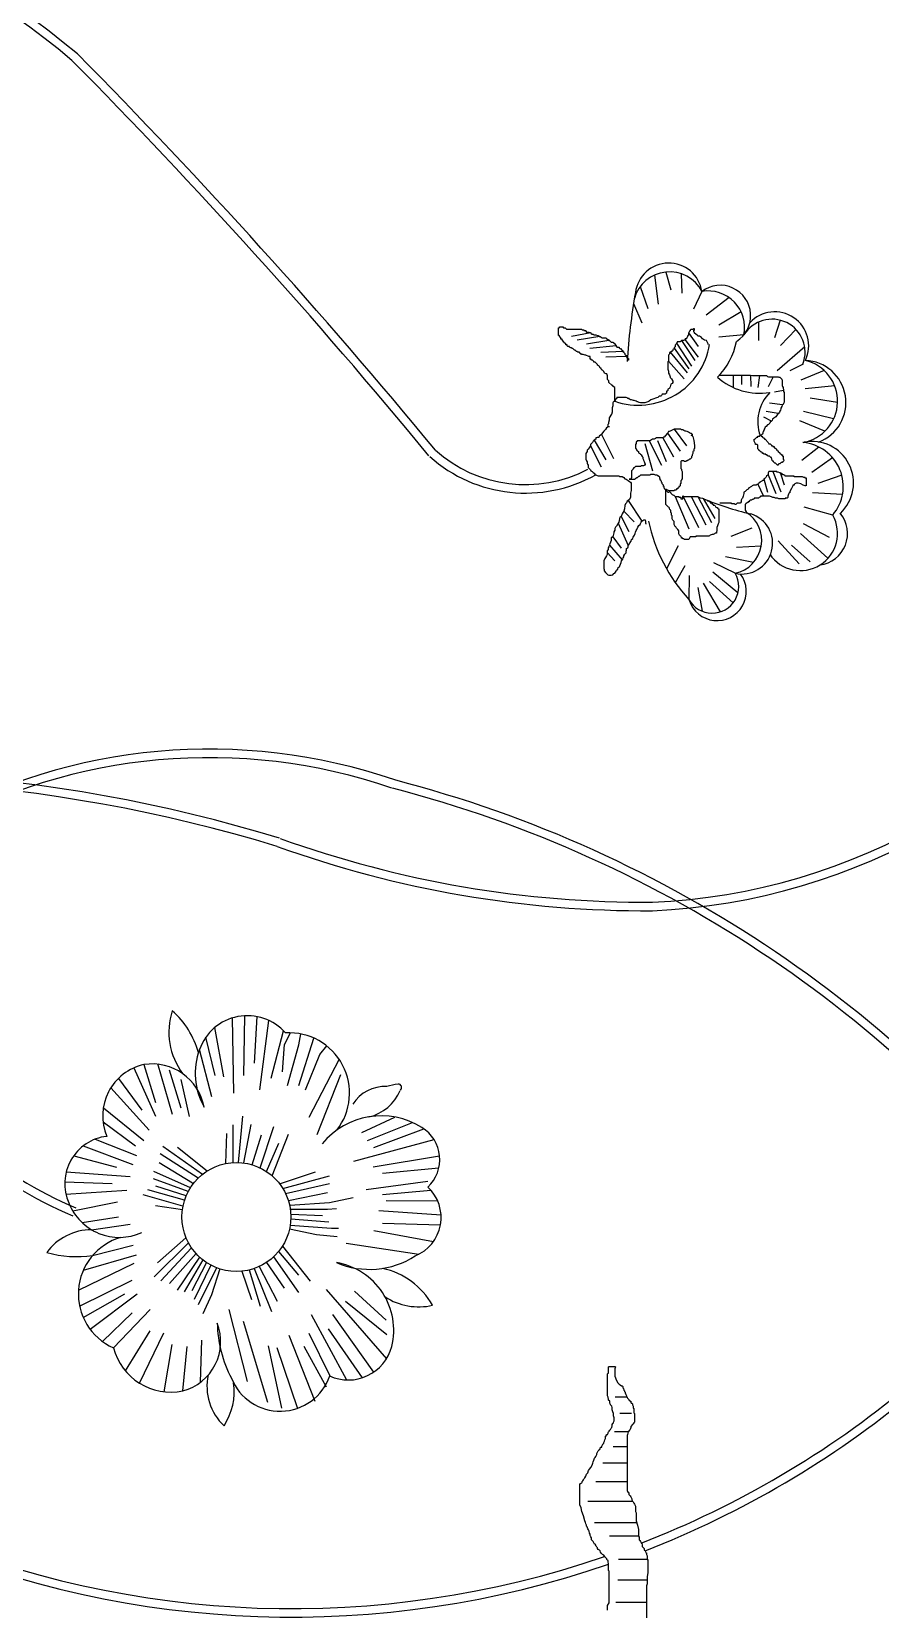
# Model space of a CAD drawing. Header units: millimetres. Extents: x 14385 to 129787, y 107826 to 186798.
# Drawn here: x 29854.7 to 30109.6, y 118890.4 to 119364.4 of the extents above; entities that cross this region are included whole.
import ezdxf

# ---------------------------------------------------------------- set-up
doc = ezdxf.new("R2010")
doc.units = ezdxf.units.MM
doc.header["$LTSCALE"] = 1000

msp = doc.modelspace()

# ---------------------------------------------------------------- linework, layer by layer
at = {"color": 251, "linetype": 'Continuous', "ltscale": 10}
for p, q in [((30041.76, 119291.24), (30042.8, 119282.5)), ((30045.12, 119292.15), (30046.6, 119286.82)), ((30049.73, 119291.64), (30049.9, 119285.8)), ((30037.48, 119287.82), (30039.75, 119281.23)), ((30055.99, 119286.32), (30053.45, 119280.98)), ((30035.45, 119282.67), (30037.98, 119276.92)), ((30064.13, 119284.49), (30057.26, 119279.2)), ((30067.74, 119280.23), (30061.07, 119276.15)), ((30073, 119277.14), (30072.99, 119271.58)), ((30079.52, 119277.67), (30077.81, 119272.34)), ((30022.65, 119273.92), (30016.79, 119272.75)), ((30025.35, 119272.83), (30018.52, 119271.67)), ((30050.87, 119271.91), (30054.88, 119266.59)), ((30051.99, 119273.88), (30054.88, 119269.83)), ((30068.59, 119273.3), (30061.07, 119272.6)), ((30084.21, 119274.92), (30079.59, 119270.06)), ((30028.05, 119271.54), (30021.32, 119270.48)), ((30030.22, 119270.02), (30022.29, 119269.19)), ((30032.38, 119268.29), (30025.64, 119268)), ((30046.48, 119268.07), (30051.53, 119261.84)), ((30047.6, 119269.29), (30052.07, 119263.03)), ((30048.35, 119270.79), (30052.83, 119263.89)), ((30049.84, 119271.54), (30053.8, 119265.62)), ((30086.84, 119269.66), (30078.57, 119262.44)), ((30033.46, 119266.78), (30027.15, 119266.59)), ((30045.91, 119265.36), (30050.67, 119260.11)), ((30086.33, 119264.52), (30082.38, 119262.44)), ((30092.64, 119262.61), (30085.68, 119259.65)), ((30065.45, 119257.43), (30065.45, 119261.22)), ((30067.95, 119258.39), (30067.95, 119261.22)), ((30070.58, 119261.22), (30070.65, 119257.81)), ((30073.26, 119261.08), (30072.78, 119257.42)), ((30077.39, 119260.67), (30075.88, 119257.62)), ((30095.84, 119257.92), (30086.94, 119257.11)), ((30080.49, 119256.54), (30077.81, 119256.07)), ((30096.7, 119252.98), (30088.47, 119254.31)), ((30076.91, 119247.31), (30074.52, 119248.52)), ((30078.84, 119249.65), (30075.3, 119250.26)), ((30080.21, 119252.27), (30076.26, 119252.78)), ((30095.52, 119248.02), (30086.44, 119250.25)), ((30045.63, 119243.74), (30049.48, 119238.3)), ((30047.6, 119244.96), (30051.31, 119239.92)), ((30092.87, 119244.3), (30085.42, 119247.46)), ((30022.49, 119239.97), (30025.73, 119233.61)), ((30023.66, 119241.64), (30027.08, 119235.74)), ((30025.84, 119243.32), (30029.4, 119236.13)), ((30038.8, 119240.68), (30041.17, 119232.47)), ((30040.12, 119241.4), (30043.87, 119234.09)), ((30042.68, 119241.54), (30045.27, 119235.28)), ((30044.23, 119242.34), (30047.43, 119236.68)), ((30091.13, 119239.58), (30085.93, 119235.52)), ((30095.23, 119236.36), (30088.97, 119231.97)), ((30074.58, 119229.99), (30075.63, 119226.06)), ((30075.82, 119231.23), (30078.14, 119225.67)), ((30077.26, 119232.26), (30079.69, 119226.16)), ((30079.53, 119231.64), (30080.66, 119228.19)), ((30097.98, 119231.12), (30090.75, 119228.67)), ((30047.97, 119224.74), (30052.09, 119215.03)), ((30050.22, 119224.93), (30054.99, 119215.41)), ((30052.74, 119224.74), (30057.12, 119216.19)), ((30054.71, 119224.74), (30058.86, 119216.96)), ((30072.72, 119228.44), (30074.41, 119225.05)), ((30098.18, 119225.3), (30089.23, 119225.87)), ((30032.54, 119220.35), (30035.59, 119217.16)), ((30033.88, 119223.54), (30037.9, 119217.33)), ((30056.39, 119224.08), (30059.82, 119218.12)), ((30095.25, 119219.15), (30086.69, 119221.56)), ((30030.86, 119216.75), (30033.88, 119209.96)), ((30031.7, 119218.67), (30034.04, 119214.25)), ((30070.96, 119215.21), (30064.62, 119212.67)), ((30094.3, 119212.41), (30086.44, 119216.48)), ((30029.19, 119212.64), (30031.72, 119209.22)), ((30078.83, 119211.4), (30085.17, 119204.54)), ((30093.83, 119206.16), (30085.56, 119213.63)), ((30027.51, 119207.86), (30029.79, 119205.35)), ((30028.18, 119210.12), (30032.03, 119205.68)), ((30048.89, 119209.88), (30045.39, 119202.98)), ((30071.46, 119204.91), (30063.1, 119206.57)), ((30073.77, 119209.78), (30066.39, 119209.37)), ((30082.89, 119210.13), (30088.47, 119205.05)), ((30048, 119198.84), (30050.92, 119204.03)), ((30052.19, 119200.99), (30052.06, 119193.79)), ((30066.81, 119195.82), (30059.29, 119202)), ((30065.98, 119201.65), (30059.54, 119204.8)), ((30054.73, 119197.34), (30056.02, 119190.28)), ((30061.56, 119190.1), (30056.5, 119198.7)), ((30065.36, 119192.79), (30058.27, 119199.21)), ((29915.4, 119045.5), (29915.04, 119068.1)), ((29918.4, 119050.76), (29918.77, 119068.74)), ((29921.59, 119054.51), (29922.39, 119068.48)), ((29912.4, 119050.38), (29909.71, 119065.22)), ((29923.28, 119046.44), (29925.92, 119067.34)), ((29926.66, 119050.01), (29930.36, 119064.21)), ((29930.6, 119060.15), (29932.48, 119063.6)), ((29934.91, 119059.96), (29935.57, 119063.26)), ((29908.83, 119044.37), (29905.1, 119058.61)), ((29909.77, 119050.76), (29907.01, 119062.29)), ((29930.03, 119051.88), (29930.6, 119060.15)), ((29931.53, 119047.75), (29934.91, 119059.96)), ((29934.91, 119047.75), (29939.46, 119062.02)), ((29941.29, 119057.14), (29943.31, 119059.68)), ((29888.39, 119054.06), (29891.9, 119042.64)), ((29892.52, 119054.38), (29896.95, 119039.15)), ((29936.98, 119046.44), (29941.29, 119057.14)), ((29947.03, 119055.66), (29937.91, 119038.18)), ((29880.81, 119049.93), (29887.76, 119040.42)), ((29885.39, 119053.06), (29891.9, 119038.61)), ((29896, 119052.47), (29899.49, 119041.05)), ((29899.49, 119049.62), (29902.03, 119038.51)), ((29947.48, 119050.95), (29940.35, 119032.92)), ((29878.51, 119047.08), (29889.98, 119034.39)), ((29876.25, 119041.07), (29888.39, 119031.22)), ((29876.15, 119036.84), (29885.86, 119029.63)), ((29915.21, 119024.63), (29915.22, 119035.95)), ((29916.8, 119024.65), (29918.08, 119038.58)), ((29918.45, 119024.51), (29920.58, 119036.07)), ((29923.35, 119023.02), (29927.47, 119035.44)), ((29953.86, 119033.67), (29963.81, 119038.28)), ((29955.55, 119031.23), (29969.05, 119036.68)), ((29873.81, 119031.66), (29886.18, 119026.78)), ((29912.99, 119024.34), (29913.28, 119033.35)), ((29920.92, 119023.97), (29923.71, 119032.94)), ((29925.27, 119021.92), (29928.93, 119030.43)), ((29926.91, 119020.67), (29931.85, 119033.15)), ((29951.42, 119025.03), (29975.56, 119031.54)), ((29957.43, 119029.16), (29972.48, 119034.79)), ((29867.35, 119026.69), (29880.15, 119023.29)), ((29870.22, 119029.64), (29885.11, 119024.09)), ((29904.74, 119019.98), (29893.35, 119027.28)), ((29905.98, 119021.08), (29894.13, 119029.43)), ((29907.41, 119022.1), (29898.48, 119029.18)), ((29957.24, 119023.34), (29977.22, 119026.66)), ((29865.08, 119021.82), (29884.27, 119020.43)), ((29902.37, 119017.05), (29891.42, 119021.98)), ((29903.01, 119018.43), (29893.01, 119024.51)), ((29929.18, 119018.26), (29939.99, 119021.87)), ((29930.17, 119016.82), (29944.16, 119020.61)), ((29960.06, 119021.46), (29976.99, 119023.01)), ((29864.66, 119018.85), (29878.93, 119018.32)), ((29865, 119015.15), (29883.32, 119016.31)), ((29900.62, 119013.34), (29889.62, 119016.41)), ((29901.75, 119015.99), (29891.29, 119019.8)), ((29901.13, 119014.68), (29892.02, 119017.53)), ((29930.96, 119015.36), (29944.16, 119018.32)), ((29955.18, 119016.58), (29973.68, 119019.02)), ((29960.06, 119015.08), (29974.54, 119016.38)), ((29867.06, 119010.1), (29880.47, 119012.82)), ((29900.15, 119011.52), (29888.19, 119014.93)), ((29899.96, 119010.4), (29891.86, 119011.59)), ((29931.8, 119013.25), (29943.53, 119015.6)), ((29932.19, 119011.79), (29944.16, 119012.68)), ((29944.16, 119012.68), (29951.26, 119014.14)), ((29961.18, 119013.2), (29976.62, 119013.15)), ((29869.85, 119006.62), (29880.79, 119008.37)), ((29932.41, 119010.59), (29943.53, 119010.59)), ((29932.55, 119009.14), (29942.07, 119008.71)), ((29932.56, 119007.71), (29943.95, 119006.83)), ((29943.53, 119010.59), (29946.25, 119010.8)), ((29958.93, 119010.19), (29977.65, 119008.95)), ((29960.06, 119006.44), (29977.47, 119005.89)), ((29872.73, 119004.44), (29884.27, 119006.15)), ((29901.06, 119002.07), (29892.51, 118994.53)), ((29932.17, 119004.72), (29940.2, 119003.07)), ((29932.38, 119005.84), (29944.79, 119004.95)), ((29940.2, 119003.07), (29946.46, 119002.44)), ((29944.79, 119004.95), (29946.87, 119004.95)), ((29957.43, 119004.18), (29975.35, 119000.89)), ((29870.26, 118992.36), (29886.18, 118996.95)), ((29873, 118996.7), (29885.22, 118999.81)), ((29901.81, 119000.48), (29891.5, 118990.29)), ((29902.67, 118999.06), (29893.49, 118989.14)), ((29904.08, 118997.29), (29896.15, 118988.32)), ((29928.84, 118997.89), (29934.8, 118990.8)), ((29930.04, 118999.56), (29938.39, 118989.05)), ((29949.17, 119000.43), (29971.02, 118997.12)), ((29868.78, 118986.35), (29885.54, 118994.41)), ((29905.14, 118996.21), (29898.37, 118986.31)), ((29906.07, 118995.43), (29900.49, 118985.8)), ((29907.26, 118994.58), (29902.85, 118986.12)), ((29908.49, 118993.85), (29903.53, 118983.55)), ((29910.2, 118993.06), (29904.74, 118981.89)), ((29911.26, 118992.68), (29908.67, 118984.91)), ((29920, 118992.37), (29923.29, 118981.54)), ((29921.52, 118992.81), (29926.78, 118979.85)), ((29923.06, 118993.43), (29928.45, 118982.98)), ((29925.26, 118994.66), (29930.54, 118986.89)), ((29927.32, 118996.27), (29934.86, 118985.58)), ((29869.12, 118981.54), (29884.91, 118989.34)), ((29917.79, 118992), (29920.68, 118983.46)), ((29870.22, 118978.09), (29882.69, 118985.18)), ((29872.25, 118974.6), (29886.44, 118985.18)), ((29908.67, 118984.91), (29906.07, 118979.18)), ((29943.17, 118986.53), (29961.22, 118965.64)), ((29948.99, 118982.96), (29961.37, 118973.01)), ((29951.61, 118985.97), (29961.18, 118977.33)), ((29875.96, 118970.92), (29884.91, 118979.5)), ((29879.26, 118969.01), (29890.3, 118980.45)), ((29913.9, 118980.52), (29919.44, 118958.84)), ((29938.67, 118979.02), (29949.21, 118959.34)), ((29945.04, 118979.02), (29957.37, 118961.65)), ((29882.87, 118962.04), (29890.3, 118974.11)), ((29887.11, 118958.37), (29894.42, 118973.47)), ((29918.21, 118976.95), (29925.5, 118952.71)), ((29937.91, 118973.38), (29944.2, 118960.54)), ((29943.73, 118974.7), (29953.94, 118959.99)), ((29894.52, 118955.78), (29896.95, 118969.98)), ((29900.12, 118956.02), (29901.39, 118969.35)), ((29905.4, 118958.62), (29905.83, 118971.25)), ((29925.72, 118969.63), (29929.71, 118950.82)), ((29928.35, 118969.06), (29934.54, 118950.71)), ((29931.91, 118972.82), (29939.7, 118953)), ((29936.41, 118969.44), (29943.16, 118957.25)), ((30027.6, 118961.21), (30027.78, 118961.39)), ((30027.6, 118954.58), (30027.6, 118961.21)), ((30027.78, 118961.39), (30027.96, 118961.39)), ((30027.96, 118963.23), (30028.15, 118963.42)), ((30027.96, 118961.39), (30027.96, 118963.23)), ((30028.15, 118963.42), (30029.8, 118963.42)), ((30029.8, 118963.42), (30029.99, 118963.23)), ((30029.99, 118963.23), (30029.8, 118962.68)), ((30029.8, 118962.68), (30029.8, 118960.47)), ((30029.8, 118960.47), (30030.36, 118959.18)), ((30030.36, 118959.18), (30030.72, 118958.45)), ((30027.78, 118954.21), (30027.6, 118954.58)), ((30030.72, 118958.45), (30031.09, 118958.08)), ((30031.09, 118958.08), (30031.46, 118957.9)), ((30031.46, 118957.9), (30031.83, 118957.53)), ((30031.83, 118957.53), (30032.01, 118957.53)), ((30032.01, 118957.53), (30032.19, 118957.34)), ((30032.19, 118957.34), (30032.19, 118956.98)), ((30032.19, 118956.98), (30032.38, 118956.79)), ((30032.38, 118956.79), (30032.56, 118956.24)), ((30032.56, 118956.24), (30032.75, 118956.06)), ((30032.75, 118956.06), (30032.75, 118955.87)), ((30032.75, 118955.87), (30032.93, 118955.69)), ((30032.93, 118955.69), (30032.93, 118955.5)), ((30032.93, 118955.5), (30033.11, 118954.95)), ((30033.11, 118954.95), (30033.3, 118954.58)), ((30033.3, 118954.58), (30033.3, 118954.4)), ((30033.3, 118954.4), (30033.48, 118954.21)), ((30027.78, 118953.85), (30027.78, 118954.21)), ((30027.96, 118953.66), (30027.78, 118953.85)), ((30027.96, 118953.29), (30027.96, 118953.66)), ((30028.33, 118952.93), (30027.96, 118953.29)), ((30028.33, 118952.37), (30028.33, 118952.93)), ((30028.52, 118952.01), (30028.33, 118952.37)), ((30028.52, 118951.82), (30028.52, 118952.01)), ((30028.7, 118951.64), (30028.52, 118951.82)), ((30028.88, 118951.45), (30028.7, 118951.64)), ((30029.07, 118951.08), (30028.88, 118951.45)), ((30029.07, 118950.35), (30029.07, 118951.08)), ((30029.25, 118949.8), (30029.07, 118950.35)), ((30029.44, 118949.24), (30029.25, 118949.8)), ((30033.48, 118954.21), (30029.94, 118954.21)), ((30033.48, 118954.21), (30033.48, 118954.03)), ((30033.48, 118954.03), (30033.67, 118953.85)), ((30033.67, 118953.85), (30033.85, 118953.66)), ((30033.85, 118953.66), (30034.03, 118953.48)), ((30034.03, 118953.48), (30034.03, 118953.29)), ((30034.03, 118953.29), (30034.22, 118953.29)), ((30034.22, 118953.29), (30034.22, 118953.11)), ((30034.22, 118953.11), (30034.4, 118952.93)), ((30034.4, 118952.93), (30034.59, 118952.93)), ((30034.59, 118952.93), (30034.59, 118952.56)), ((30034.59, 118952.56), (30034.77, 118952.37)), ((30034.77, 118952.37), (30034.95, 118952.37)), ((30034.95, 118952.37), (30035.14, 118952.19)), ((30035.14, 118952.19), (30035.14, 118951.82)), ((30035.14, 118951.82), (30035.32, 118951.45)), ((30035.32, 118951.45), (30035.32, 118950.9)), ((30035.32, 118950.9), (30035.51, 118950.72)), ((30035.51, 118950.72), (30035.51, 118949.43)), ((30028.52, 118944.46), (30028.7, 118944.83)), ((30028.7, 118944.83), (30028.88, 118945.01)), ((30028.88, 118945.01), (30029.07, 118945.56)), ((30029.07, 118945.93), (30029.25, 118946.3)), ((30029.07, 118945.56), (30029.07, 118945.93)), ((30029.25, 118946.3), (30029.44, 118946.48)), ((30029.44, 118948.51), (30029.44, 118949.24)), ((30029.62, 118947.95), (30029.44, 118948.51)), ((30029.44, 118946.67), (30029.62, 118947.03)), ((30029.44, 118946.48), (30029.44, 118946.67)), ((30029.62, 118947.03), (30029.62, 118947.95)), ((30034.86, 118949.23), (30031.3, 118949.23)), ((30034.59, 118945.01), (30034.4, 118944.46)), ((30035.14, 118945.93), (30034.59, 118945.38)), ((30034.59, 118945.38), (30034.59, 118945.01)), ((30035.32, 118946.11), (30035.14, 118945.93)), ((30035.51, 118946.48), (30035.32, 118946.11)), ((30035.51, 118949.43), (30035.69, 118949.24)), ((30035.69, 118946.67), (30035.51, 118946.48)), ((30035.69, 118949.24), (30035.69, 118946.67)), ((30026.12, 118939.85), (30026.31, 118940.22)), ((30026.31, 118940.22), (30026.49, 118940.22)), ((30026.49, 118940.59), (30026.68, 118940.96)), ((30026.49, 118940.22), (30026.49, 118940.59)), ((30026.68, 118940.96), (30026.86, 118941.33)), ((30026.86, 118941.33), (30027.04, 118941.7)), ((30027.04, 118941.7), (30027.04, 118942.43)), ((30027.04, 118942.43), (30027.23, 118942.43)), ((30027.23, 118942.62), (30027.41, 118942.98)), ((30027.23, 118942.43), (30027.23, 118942.62)), ((30027.41, 118942.98), (30027.6, 118942.98)), ((30027.6, 118942.98), (30027.78, 118943.35)), ((30027.78, 118943.54), (30027.96, 118943.72)), ((30027.78, 118943.35), (30027.78, 118943.54)), ((30027.96, 118943.72), (30028.15, 118943.9)), ((30028.15, 118943.9), (30028.33, 118944.27)), ((30028.33, 118944.27), (30028.52, 118944.46)), ((30033.85, 118943.72), (30029.74, 118943.72)), ((30033.67, 118942.98), (30033.48, 118942.62)), ((30033.48, 118942.62), (30033.48, 118926.05)), ((30033.85, 118943.72), (30033.67, 118942.98)), ((30034.22, 118944.27), (30033.85, 118943.72)), ((30034.4, 118944.46), (30034.22, 118944.27)), ((30023.55, 118935.25), (30023.73, 118935.8)), ((30023.73, 118935.8), (30023.92, 118935.99)), ((30023.92, 118935.99), (30024.1, 118936.36)), ((30024.1, 118936.36), (30024.29, 118936.73)), ((30024.29, 118936.73), (30024.47, 118936.91)), ((30024.47, 118937.28), (30024.65, 118937.65)), ((30024.47, 118936.91), (30024.47, 118937.28)), ((30024.65, 118937.65), (30024.84, 118938.01)), ((30024.84, 118938.01), (30025.02, 118938.2)), ((30025.02, 118938.2), (30025.21, 118938.38)), ((30025.21, 118938.38), (30025.21, 118938.57)), ((30025.21, 118938.57), (30025.39, 118938.57)), ((30025.39, 118938.75), (30025.57, 118939.12)), ((30025.39, 118938.57), (30025.39, 118938.75)), ((30025.57, 118939.12), (30025.94, 118939.12)), ((30025.94, 118939.49), (30026.12, 118939.85)), ((30025.94, 118939.12), (30025.94, 118939.49)), ((30033.48, 118939.29), (30029.35, 118939.29)), ((30021.16, 118930.47), (30021.34, 118931.02)), ((30021.34, 118931.02), (30021.71, 118931.39)), ((30021.71, 118931.39), (30021.89, 118932.12)), ((30021.89, 118932.12), (30022.26, 118932.49)), ((30022.26, 118932.49), (30022.63, 118933.04)), ((30022.63, 118933.04), (30023, 118933.78)), ((30023, 118933.78), (30023.18, 118934.33)), ((30023.18, 118934.33), (30023.37, 118934.7)), ((30023.37, 118934.7), (30023.55, 118935.25)), ((30033.48, 118934.33), (30026.24, 118934.33)), ((30019.32, 118927.89), (30019.5, 118928.26)), ((30019.32, 118921.81), (30019.32, 118927.89)), ((30019.5, 118928.26), (30019.87, 118928.44)), ((30019.87, 118928.44), (30020.05, 118928.62)), ((30020.05, 118928.81), (30020.24, 118928.99)), ((30020.05, 118928.62), (30020.05, 118928.81)), ((30020.24, 118928.99), (30020.42, 118929.36)), ((30020.42, 118929.36), (30020.61, 118929.73)), ((30020.61, 118929.73), (30020.79, 118929.91)), ((30020.79, 118929.91), (30021.16, 118930.47)), ((30033.48, 118928.77), (30024.1, 118928.77)), ((30033.48, 118926.05), (30033.67, 118925.86)), ((30033.67, 118925.86), (30033.85, 118925.5)), ((30019.69, 118920.89), (30019.32, 118921.81)), ((30035.23, 118922.83), (30021.76, 118922.83)), ((30033.85, 118925.5), (30034.03, 118925.5)), ((30034.03, 118925.5), (30034.03, 118924.94)), ((30034.03, 118924.94), (30034.22, 118924.76)), ((30034.22, 118924.76), (30034.4, 118924.57)), ((30034.4, 118924.57), (30034.59, 118924.21)), ((30034.59, 118924.21), (30034.77, 118924.02)), ((30034.77, 118924.02), (30034.95, 118923.65)), ((30034.95, 118923.65), (30034.95, 118923.29)), ((30034.95, 118923.29), (30035.14, 118922.92)), ((30035.14, 118922.92), (30035.32, 118922.73)), ((30035.32, 118922.73), (30035.51, 118922.37)), ((30035.51, 118922.37), (30035.69, 118922)), ((30035.69, 118922), (30035.87, 118921.81)), ((30035.87, 118921.81), (30036.06, 118921.45)), ((30036.06, 118921.45), (30036.06, 118919.79)), ((30019.87, 118919.79), (30019.69, 118920.89)), ((30020.42, 118918.5), (30019.87, 118919.79)), ((30020.79, 118917.03), (30020.42, 118918.5)), ((30020.97, 118916.47), (30020.79, 118917.03)), ((30021.16, 118916.11), (30020.97, 118916.47)), ((30036.43, 118916.38), (30023.71, 118916.38)), ((30036.06, 118919.79), (30036.24, 118919.42)), ((30036.24, 118919.42), (30036.24, 118917.03)), ((30036.24, 118917.03), (30036.61, 118915.74)), ((30021.34, 118915.74), (30021.16, 118916.11)), ((30021.34, 118915.37), (30021.34, 118915.74)), ((30021.53, 118915.19), (30021.34, 118915.37)), ((30021.71, 118914.63), (30021.53, 118915.19)), ((30021.89, 118914.27), (30021.71, 118914.63)), ((30022.08, 118913.9), (30021.89, 118914.27)), ((30022.26, 118913.34), (30022.08, 118913.9)), ((30022.45, 118912.98), (30022.26, 118913.34)), ((30022.45, 118912.61), (30022.45, 118912.98)), ((30022.63, 118912.24), (30022.45, 118912.61)), ((30022.81, 118911.87), (30022.63, 118912.24)), ((30022.81, 118911.32), (30022.81, 118911.87)), ((30036.98, 118912.42), (30028.18, 118912.42)), ((30036.61, 118915.74), (30036.98, 118914.45)), ((30036.98, 118914.45), (30036.98, 118912.42)), ((30036.98, 118912.42), (30037.16, 118912.06)), ((30037.16, 118912.06), (30037.16, 118911.32)), ((30023, 118911.14), (30022.81, 118911.32)), ((30023.37, 118910.77), (30023, 118911.14)), ((30023.55, 118910.4), (30023.37, 118910.77)), ((30023.73, 118910.03), (30023.55, 118910.4)), ((30023.92, 118910.03), (30023.73, 118910.03)), ((30024.1, 118909.66), (30023.92, 118910.03)), ((30024.1, 118909.48), (30024.1, 118909.66)), ((30024.29, 118909.29), (30024.1, 118909.48)), ((30024.47, 118909.11), (30024.29, 118909.29)), ((30024.65, 118908.93), (30024.47, 118909.11)), ((30024.65, 118908.74), (30024.65, 118908.93)), ((30024.84, 118908.37), (30024.65, 118908.74)), ((30025.21, 118908.19), (30024.84, 118908.37)), ((30025.39, 118908.01), (30025.21, 118908.19)), ((30025.57, 118907.64), (30025.39, 118908.01)), ((30025.76, 118907.27), (30025.57, 118907.64)), ((30026.12, 118906.9), (30025.76, 118907.27)), ((30026.49, 118906.72), (30026.12, 118906.9)), ((30037.16, 118911.32), (30037.34, 118911.14)), ((30037.34, 118911.14), (30037.53, 118910.77)), ((30037.53, 118910.77), (30037.71, 118910.4)), ((30037.71, 118910.4), (30037.9, 118910.22)), ((30037.9, 118910.22), (30038.08, 118909.85)), ((30038.08, 118909.85), (30038.08, 118909.29)), ((30038.08, 118909.29), (30038.26, 118909.11)), ((30038.26, 118909.11), (30038.45, 118908.93)), ((30038.45, 118908.93), (30038.63, 118908.74)), ((30038.63, 118908.74), (30038.63, 118908.19)), ((30038.63, 118908.19), (30038.82, 118908.19)), ((30038.82, 118908.19), (30039, 118907.82)), ((30039, 118907.82), (30039.18, 118907.45)), ((30039.18, 118907.45), (30039.37, 118907.45)), ((30039.37, 118907.45), (30039.37, 118906.9)), ((30039.37, 118906.9), (30039.55, 118906.53)), ((30026.68, 118906.35), (30026.49, 118906.72)), ((30026.68, 118906.17), (30026.68, 118906.35)), ((30027.04, 118905.98), (30026.68, 118906.17)), ((30027.23, 118905.8), (30027.04, 118905.98)), ((30027.41, 118905.61), (30027.23, 118905.8)), ((30027.41, 118905.43), (30027.41, 118905.61)), ((30027.6, 118905.24), (30027.41, 118905.43)), ((30027.78, 118905.06), (30027.6, 118905.24)), ((30027.78, 118904.69), (30027.78, 118905.06)), ((30027.96, 118904.14), (30027.78, 118904.69)), ((30027.96, 118902.11), (30027.96, 118904.14)), ((30028.15, 118901.93), (30027.96, 118902.11)), ((30039.55, 118905.43), (30030.91, 118905.43)), ((30039.55, 118906.53), (30039.55, 118905.43)), ((30039.55, 118905.43), (30039.74, 118905.43)), ((30039.74, 118905.43), (30039.74, 118901.38)), ((30028.15, 118892.36), (30028.15, 118901.93)), ((30039.55, 118899.17), (30030.72, 118899.17)), ((30039.55, 118898.06), (30039.37, 118897.51)), ((30039.37, 118897.51), (30039.37, 118885.36)), ((30039.74, 118901.38), (30039.55, 118900.27)), ((30039.55, 118900.27), (30039.55, 118898.06)), ((30027.6, 118891.62), (30028.15, 118892.36)), ((30027.6, 118890.15), (30027.6, 118891.62)), ((30039.37, 118892.52), (30030.13, 118892.52))]:
    msp.add_line(p, q, dxfattribs=at)
for points in [[(30027.62, 119246.01), (30027.84, 119246.01), (30027.84, 119246.44), (30028.05, 119246.66), (30028.05, 119247.09), (30028.27, 119247.74), (30028.27, 119248.39), (30028.92, 119249.47), (30029.13, 119250.12), (30029.13, 119251.42), (30029.35, 119252.07), (30029.35, 119252.93), (30029.57, 119253.36), (30029.78, 119253.36), (30029.78, 119257.47), (30029.57, 119257.69), (30029.35, 119257.69), (30029.35, 119257.91), (30028.92, 119258.12), (30028.05, 119258.99), (30028.05, 119259.42), (30027.62, 119259.85), (30027.62, 119260.94), (30027.41, 119261.59), (30027.19, 119261.59), (30026.76, 119261.8), (30026.54, 119262.23), (30026.11, 119262.67), (30025.89, 119262.67), (30025.68, 119263.1), (30025.68, 119263.32), (30025.46, 119263.32), (30025.24, 119263.75), (30025.03, 119263.96), (30024.6, 119264.18), (30024.6, 119264.4), (30023.95, 119265.05), (30023.51, 119265.05), (30023.51, 119265.26), (30023.08, 119265.7), (30022.87, 119265.7), (30022.87, 119265.91), (30022.65, 119265.91), (30022.43, 119266.13), (30022.43, 119266.78), (30022, 119266.78), (30021.14, 119267.21), (30020.92, 119267.21), (30020.27, 119267.43), (30019.84, 119267.43), (30019.62, 119267.64), (30019.41, 119267.64), (30019.19, 119267.86), (30019.19, 119268.08), (30018.76, 119268.08), (30018.54, 119268.29), (30018.33, 119268.29), (30017.89, 119268.72), (30017.68, 119268.72), (30017.25, 119269.16), (30017.03, 119269.16), (30016.81, 119269.37), (30016.6, 119269.37), (30016.17, 119269.59), (30016.17, 119269.81), (30015.73, 119269.81), (30015.52, 119270.02), (30015.52, 119270.24), (30015.09, 119270.24), (30015.09, 119270.67), (30014.87, 119270.67), (30014.65, 119270.89), (30014.65, 119271.1), (30014.44, 119271.1), (30014.44, 119271.32), (30014, 119271.75), (30014, 119271.97), (30013.57, 119271.97), (30013.57, 119272.4), (30013.36, 119272.62), (30013.36, 119272.83), (30013.14, 119273.05), (30012.92, 119273.05), (30012.92, 119275.43), (30013.14, 119275.43), (30013.36, 119275.65), (30014.22, 119275.65), (30014.44, 119275.43), (30014.87, 119275.43), (30015.3, 119275), (30019.84, 119275), (30020.06, 119274.78), (30020.49, 119274.78), (30020.49, 119274.57), (30021.14, 119274.57), (30021.14, 119274.35), (30021.35, 119274.13), (30022, 119274.13), (30022.65, 119273.92), (30022.65, 119273.7), (30022.87, 119273.7), (30022.87, 119273.48), (30023.3, 119273.48), (30023.51, 119273.27), (30024.16, 119273.27), (30024.6, 119273.05), (30024.81, 119273.05), (30025.24, 119272.83), (30025.46, 119272.83), (30025.68, 119272.62), (30025.89, 119272.4), (30027.19, 119272.4), (30027.41, 119271.97), (30027.62, 119271.97), (30028.05, 119271.75), (30028.05, 119271.54), (30028.27, 119271.54), (30028.7, 119271.1), (30029.35, 119271.1), (30029.35, 119270.89), (30029.57, 119270.89), (30029.78, 119270.67), (30029.78, 119270.45), (30030.22, 119270.02), (30030.22, 119269.81), (30030.43, 119269.81), (30030.43, 119269.59), (30031.08, 119269.59), (30031.08, 119269.37), (30031.3, 119269.16), (30031.51, 119269.16), (30031.94, 119268.72), (30032.16, 119268.72), (30032.16, 119268.29), (30032.38, 119268.29), (30032.38, 119268.08), (30032.81, 119267.64), (30032.81, 119267.43), (30033.03, 119267.21), (30033.24, 119267.21), (30033.24, 119266.78), (30033.46, 119266.78), (30033.46, 119266.34), (30033.67, 119266.13), (30033.89, 119266.13), (30033.89, 119265.7), (30033.46, 119265.7)], [(30057.88, 119270.41), (30057.88, 119270.6), (30057.7, 119270.98), (30057.32, 119271.54), (30056.76, 119271.72), (30056.2, 119272.1), (30055.83, 119272.47), (30055.27, 119272.85), (30054.89, 119272.85), (30054.52, 119273.22), (30053.77, 119273.78), (30053.77, 119273.97), (30053.58, 119274.16), (30053.58, 119274.72), (30053.77, 119274.72), (30053.77, 119275.09), (30053.4, 119275.09), (30053.21, 119274.91), (30052.65, 119274.91), (30052.46, 119274.72), (30052.46, 119274.53), (30052.27, 119274.35), (30052.09, 119273.97), (30051.9, 119273.78), (30051.9, 119273.22), (30051.71, 119273.04), (30051.53, 119272.47), (30051.34, 119272.29), (30051.34, 119272.1), (30050.96, 119272.1), (30050.78, 119271.72), (30050.4, 119271.54), (30049.84, 119271.54), (30049.66, 119271.35), (30049.47, 119271.16), (30048.53, 119271.16), (30048.53, 119270.98), (30048.35, 119270.79), (30048.16, 119270.41), (30047.97, 119270.23), (30047.97, 119269.67), (30047.79, 119269.48), (30047.6, 119269.48), (30047.6, 119269.29), (30047.41, 119268.92), (30047.22, 119268.92), (30047.22, 119268.54), (30047.04, 119268.36), (30046.85, 119268.36), (30046.85, 119268.17), (30046.66, 119268.17), (30046.29, 119267.98), (30046.29, 119267.61), (30046.1, 119267.42), (30045.91, 119267.23), (30045.91, 119265.36), (30045.73, 119265.17), (30045.73, 119262.93), (30045.91, 119262.37), (30045.91, 119261.8), (30046.29, 119261.24), (30046.48, 119260.68), (30046.48, 119260.49), (30046.85, 119260.12), (30047.04, 119259.74), (30047.04, 119259.56), (30047.22, 119259.56), (30047.22, 119259), (30047.04, 119258.62), (30046.66, 119258.43), (30046.48, 119257.69), (30046.29, 119257.31), (30046.29, 119257.12), (30046.1, 119257.12), (30045.73, 119256.94), (30045.73, 119256.56), (30045.54, 119256.38), (30045.35, 119256.38), (30045.35, 119255.81), (30045.17, 119255.63), (30044.98, 119255.44), (30044.04, 119255.44), (30043.86, 119255.06), (30043.67, 119254.88), (30043.11, 119254.88), (30042.74, 119254.5), (30042.36, 119254.32), (30041.24, 119253.94), (30040.68, 119253.75), (30040.12, 119253.38), (30039.74, 119253.19), (30039.18, 119253.01), (30038.81, 119252.82), (30037.5, 119252.82), (30037.12, 119253.01), (30036.75, 119253.19), (30036.56, 119253.19), (30036.19, 119253.38), (30035.63, 119253.57), (30035.44, 119253.57), (30034.88, 119253.75), (30034.51, 119253.75), (30034.32, 119253.94), (30034.13, 119253.94), (30034.13, 119254.13), (30033.76, 119254.13), (30033.57, 119254.32), (30033.2, 119254.5), (30030.39, 119254.5), (30030.39, 119254.13), (30030.2, 119254.13), (30029.78, 119253.36)], [(30061.08, 119261.08), (30061.5, 119261.22), (30070.58, 119261.22), (30071.13, 119261.08), (30075.4, 119261.08), (30075.67, 119260.81), (30075.95, 119260.67), (30078.84, 119260.67), (30079.11, 119260.53), (30079.39, 119260.53), (30079.66, 119260.26), (30079.94, 119259.98), (30080.08, 119259.71), (30080.08, 119258.05), (30080.21, 119257.78), (30080.35, 119257.5), (30080.35, 119257.23), (30080.49, 119256.81), (30080.49, 119256.26), (30080.63, 119255.99), (30080.63, 119253.09), (30080.49, 119252.68), (30080.35, 119252.41), (30080.08, 119252.13), (30079.94, 119251.72), (30079.66, 119251.3), (30079.66, 119251.03), (30079.53, 119250.62), (30079.39, 119250.34), (30079.25, 119250.06), (30079.11, 119249.79), (30078.84, 119249.65), (30078.56, 119249.24), (30078.42, 119248.96), (30078.15, 119248.69), (30077.87, 119248.41), (30077.6, 119248.27), (30077.19, 119248), (30077.05, 119247.58), (30076.91, 119247.31), (30076.5, 119247.03), (30076.36, 119246.76), (30075.95, 119246.34), (30075.67, 119246.21), (30075.26, 119245.79), (30074.98, 119245.52), (30074.85, 119245.24), (30074.71, 119244.97), (30074.71, 119244.69), (30074.43, 119244.55), (30074.43, 119244.28), (30074.3, 119244), (30074.3, 119243.73), (30074.16, 119243.45), (30073.44, 119243)], [(30028.18, 119245.67), (30027.85, 119245.67), (30027.34, 119245.33), (30027.01, 119244.83), (30026.51, 119244.32), (30026.17, 119243.82), (30025.84, 119243.32), (30025.5, 119243.15), (30025.17, 119242.82), (30025, 119242.48), (30024.5, 119242.48), (30024.16, 119242.31), (30024.16, 119241.98), (30023.66, 119241.64), (30023.32, 119241.31), (30023.16, 119240.97), (30022.82, 119240.64), (30022.49, 119240.3), (30022.49, 119239.97), (30022.32, 119239.63), (30022.15, 119239.3), (30021.82, 119238.96), (30021.48, 119238.62), (30021.48, 119238.29), (30021.31, 119237.95), (30021.15, 119237.62), (30021.15, 119235.94), (30021.31, 119235.44), (30021.48, 119235.1), (30021.48, 119234.77), (30021.65, 119234.43), (30021.82, 119234.1), (30021.82, 119233.43), (30022.15, 119233.09), (30022.49, 119232.76), (30022.65, 119232.42), (30022.99, 119232.25), (30023.32, 119231.92), (30023.66, 119231.75), (30023.83, 119231.42), (30024.16, 119231.25), (30024.5, 119231.08), (30024.83, 119230.91), (30031.03, 119230.91), (30031.36, 119230.75), (30032.03, 119230.75), (30032.54, 119230.41), (30032.87, 119230.07), (30033.21, 119229.91), (30033.54, 119229.74), (30033.88, 119229.57), (30034.21, 119229.24), (30034.55, 119229.07), (30034.71, 119228.73), (30034.71, 119226.55), (30034.55, 119225.72), (30034.55, 119224.54), (30034.21, 119223.87), (30033.88, 119223.54), (30033.54, 119223.37), (30033.37, 119222.87), (30033.04, 119222.53), (30032.87, 119222.03), (30032.7, 119221.02), (30032.54, 119220.35), (30032.37, 119220.02), (30032.03, 119219.51), (30031.7, 119218.67), (30031.36, 119218.51), (30031.2, 119218), (30031.03, 119217), (30030.69, 119216.5), (30030.36, 119215.82), (30030.02, 119215.49), (30029.86, 119215.15), (30029.86, 119214.65), (30029.52, 119214.15), (30029.52, 119213.81), (30029.35, 119212.97), (30029.19, 119212.64), (30028.68, 119212.3), (30028.68, 119211.47), (30028.52, 119210.96), (30028.35, 119210.46), (30028.18, 119210.12), (30028.01, 119209.62), (30027.85, 119209.29), (30027.85, 119208.78), (30027.51, 119208.45), (30027.51, 119207.27), (30027.34, 119206.94), (30027.01, 119206.44), (30026.84, 119206.1), (30026.51, 119205.43), (30026.51, 119203.08), (30026.67, 119202.75), (30026.67, 119202.41), (30027.01, 119201.91), (30027.34, 119201.57), (30027.68, 119201.24), (30028.01, 119201.07), (30028.68, 119201.07), (30029.19, 119201.24), (30029.52, 119201.57), (30029.86, 119201.74), (30030.19, 119202.25), (30030.36, 119202.58), (30030.69, 119202.92), (30030.86, 119203.42), (30031.2, 119203.59), (30031.36, 119203.92), (30031.53, 119204.42), (30031.7, 119204.93), (30031.87, 119205.43), (30032.2, 119205.93), (30032.37, 119206.27), (30032.54, 119206.6), (30032.54, 119206.94), (30032.87, 119207.44), (30033.21, 119207.78), (30033.21, 119208.28), (30033.37, 119208.62), (30033.37, 119209.12), (30033.71, 119209.29), (30033.88, 119209.62), (30033.88, 119209.96), (30034.21, 119210.46), (30034.38, 119210.8), (30034.71, 119211.3), (30034.88, 119211.8), (30035.22, 119212.14), (30035.38, 119212.47), (30035.55, 119212.81), (30035.72, 119213.14), (30035.89, 119213.65), (30036.05, 119213.98), (30036.22, 119214.48), (30036.39, 119214.82), (30036.72, 119215.49), (30037.06, 119215.99), (30037.39, 119216.33), (30037.56, 119216.66), (30037.73, 119217), (30037.9, 119217.33), (30038.57, 119217.67), (30038.9, 119217.67), (30039.07, 119217.33), (30039.07, 119216.66), (30039.24, 119216.5)], [(30053.02, 119243.46), (30052.83, 119243.65), (30052.65, 119243.65), (30052.27, 119243.83), (30051.9, 119244.02), (30051.53, 119244.21), (30051.15, 119244.39), (30050.96, 119244.39), (30050.59, 119244.58), (30050.22, 119244.77), (30049.84, 119244.77), (30049.66, 119244.96), (30047.6, 119244.96), (30047.22, 119244.77), (30046.85, 119244.58), (30046.48, 119244.39), (30046.1, 119244.21), (30045.91, 119244.21), (30045.73, 119243.83), (30045.54, 119243.65), (30045.35, 119243.46), (30045.35, 119243.27), (30045.17, 119243.08), (30044.98, 119243.08), (30044.98, 119242.71), (30044.79, 119242.71), (30044.79, 119242.52), (30044.42, 119242.52), (30044.23, 119242.34), (30042.36, 119242.34), (30041.99, 119242.15), (30041.61, 119241.96), (30041.05, 119241.96), (30040.87, 119241.77), (30040.49, 119241.59), (30040.12, 119241.4), (30036.56, 119241.4), (30036.56, 119241.21), (30036.38, 119241.21), (30036.19, 119241.03), (30036.19, 119240.46), (30036, 119240.46), (30036, 119239.15), (30036.19, 119239.15), (30036.38, 119238.78), (30036.56, 119238.4), (30036.94, 119238.22), (30036.94, 119237.84), (30037.31, 119237.66), (30037.5, 119237.47), (30037.87, 119237.28), (30037.87, 119236.91), (30038.06, 119236.91), (30038.06, 119236.72), (30038.25, 119236.53), (30038.25, 119236.16), (30038.43, 119235.78), (30038.43, 119235.6), (30038.62, 119235.22), (30038.81, 119234.66), (30038.81, 119234.47), (30038.99, 119234.29), (30039.18, 119234.29), (30038.81, 119234.29), (30038.81, 119234.1), (30038.43, 119233.91), (30037.87, 119233.91), (30037.5, 119233.72), (30036, 119233.72), (30035.82, 119233.54), (30035.63, 119233.35), (30035.44, 119233.35), (30035.44, 119233.16), (30035.25, 119232.98), (30035.25, 119232.79), (30034.88, 119232.41), (30034.88, 119230.36), (30034.69, 119230.36), (30034.69, 119229.98), (30034.13, 119229.98), (30035.07, 119229.98)], [(30053.02, 119243.46), (30052.83, 119242.9), (30053.02, 119243.46), (30053.02, 119242.9), (30053.21, 119242.71), (30053.58, 119241.59), (30053.77, 119240.09), (30053.77, 119239.15), (30053.58, 119238.97), (30053.58, 119238.59), (30053.4, 119238.22), (30053.21, 119238.22), (30053.21, 119237.66), (30053.02, 119237.28), (30053.02, 119236.91), (30052.83, 119236.72), (30052.83, 119236.35), (30052.65, 119236.16), (30052.46, 119235.97), (30052.27, 119235.97), (30052.09, 119235.78), (30051.9, 119235.6), (30051.71, 119235.6), (30051.53, 119235.41), (30051.34, 119235.41), (30051.15, 119235.22), (30050.78, 119235.22), (30050.4, 119235.41), (30049.84, 119235.41), (30049.66, 119235.22), (30049.66, 119233.16), (30049.84, 119232.98), (30049.84, 119232.6), (30050.03, 119232.23), (30050.03, 119229.98), (30049.84, 119229.79), (30049.84, 119229.61), (30049.66, 119229.42), (30049.66, 119228.67), (30049.47, 119228.48), (30049.47, 119227.92), (30049.28, 119227.73), (30049.09, 119227.73), (30049.09, 119227.55), (30048.91, 119227.36), (30048.72, 119227.36), (30048.72, 119226.99), (30048.35, 119226.99), (30048.35, 119226.8), (30048.16, 119226.61), (30047.79, 119226.61), (30047.6, 119226.42), (30046.1, 119226.42), (30045.73, 119226.61), (30045.54, 119226.61), (30045.35, 119226.8), (30044.98, 119226.8), (30044.79, 119226.99), (30044.79, 119227.17), (30044.61, 119227.36), (30044.61, 119227.73), (30044.42, 119227.73), (30044.42, 119228.11), (30044.23, 119228.3), (30044.04, 119228.48), (30044.04, 119228.86), (30043.86, 119229.05), (30043.86, 119229.23), (30043.67, 119229.61), (30043.48, 119229.61), (30043.48, 119230.17), (30043.3, 119230.17), (30043.3, 119230.54), (30043.11, 119230.73), (30042.92, 119230.73), (30042.92, 119230.92), (30042.74, 119230.92), (30042.55, 119231.1), (30041.99, 119231.1), (30041.61, 119231.29), (30040.49, 119231.29), (30040.3, 119231.1), (30037.5, 119231.1), (30037.31, 119230.92), (30037.12, 119230.73), (30036.94, 119230.73), (30036.56, 119230.36), (30036.38, 119230.36), (30036.19, 119230.17), (30036, 119230.17), (30035.82, 119229.98), (30035.82, 119229.79), (30035.07, 119229.79), (30034.88, 119229.98), (30034.69, 119229.98)], [(30074.99, 119241.97), (30075.82, 119240.94), (30076.02, 119240.52), (30076.44, 119240.52), (30076.64, 119240.32), (30076.85, 119240.11), (30076.85, 119239.9), (30077.26, 119239.9), (30077.26, 119239.7), (30077.67, 119239.7), (30077.67, 119239.49), (30077.88, 119239.28), (30078.09, 119239.28), (30078.29, 119239.08), (30078.29, 119238.87), (30078.5, 119238.87), (30078.5, 119238.66), (30078.71, 119238.46), (30078.91, 119238.46), (30078.91, 119238.25), (30079.33, 119237.84), (30079.33, 119237.63), (30079.74, 119237.43), (30079.74, 119237.22), (30080.15, 119237.22), (30080.15, 119236.81), (30080.36, 119236.81), (30080.36, 119235.98), (30080.56, 119235.77), (30080.56, 119235.57), (30080.36, 119235.15), (30080.15, 119235.15), (30080.15, 119234.95), (30079.74, 119234.95), (30079.53, 119234.74), (30079.33, 119234.53), (30079.12, 119234.53), (30078.91, 119234.33), (30078.91, 119234.12), (30078.71, 119234.12), (30078.5, 119234.33), (30078.29, 119234.53), (30078.09, 119234.74), (30077.88, 119234.74), (30077.67, 119234.95), (30077.47, 119235.15), (30077.47, 119235.36), (30077.26, 119235.36), (30077.05, 119235.57), (30076.85, 119236.39), (30076.64, 119236.39), (30076.44, 119236.6), (30076.23, 119236.81), (30075.82, 119236.81), (30075.61, 119237.01), (30075.61, 119237.22), (30075.2, 119237.22), (30075.2, 119237.43), (30074.58, 119237.43), (30074.58, 119237.63), (30074.16, 119237.63), (30074.16, 119237.84), (30073.96, 119238.04), (30073.75, 119238.04), (30073.55, 119238.25), (30073.34, 119238.46), (30073.13, 119238.46), (30073.13, 119238.66), (30072.72, 119239.08), (30072.72, 119240.11), (30072.51, 119240.32), (30072.1, 119240.32), (30072.1, 119240.52), (30071.69, 119241.35), (30071.69, 119241.97), (30071.89, 119241.97), (30072.1, 119242.18), (30072.31, 119242.38), (30072.51, 119242.59), (30072.72, 119242.59), (30072.72, 119242.8), (30073.34, 119242.8), (30073.34, 119243), (30073.75, 119243), (30073.75, 119242.8), (30073.96, 119242.8), (30074.16, 119242.59), (30074.37, 119242.38), (30074.58, 119242.38), (30074.78, 119242.18), (30074.78, 119241.97), (30074.99, 119241.97)], [(30087.38, 119227.92), (30087.38, 119230.19), (30086.96, 119230.19), (30086.96, 119230.4), (30086.55, 119230.4), (30086.14, 119230.61), (30083.66, 119230.61), (30083.66, 119230.81), (30080.98, 119230.81), (30080.98, 119231.02), (30080.56, 119231.23), (30080.15, 119231.23), (30080.15, 119231.43), (30079.94, 119231.64), (30079.53, 119231.64), (30079.53, 119231.85), (30079.33, 119231.85), (30078.91, 119232.05), (30078.5, 119232.05), (30078.5, 119232.26), (30076.02, 119232.26), (30075.82, 119231.85), (30075.82, 119231.23), (30075.4, 119230.81), (30075.2, 119230.4), (30074.99, 119230.19), (30074.58, 119229.99), (30074.58, 119229.78), (30074.37, 119229.57), (30074.16, 119229.57), (30073.96, 119229.37), (30073.55, 119229.16), (30073.34, 119228.95), (30073.13, 119228.95), (30072.93, 119228.54), (30072.51, 119228.33), (30072.31, 119228.13), (30071.48, 119228.13), (30071.07, 119227.92), (30070.86, 119227.72), (30070.45, 119227.51), (30070.24, 119227.3), (30070.04, 119227.3), (30069.83, 119226.89), (30069.42, 119226.68), (30069, 119226.27), (30068.59, 119226.06), (30068.59, 119225.65), (30068.39, 119224.82), (30068.18, 119224.2), (30067.97, 119224), (30067.77, 119223.58), (30067.77, 119222.96), (30067.56, 119222.96), (30067.56, 119222.76), (30066.53, 119222.76), (30066.11, 119222.34), (30065.91, 119222.34), (30065.7, 119222.55), (30064.88, 119222.55), (30064.88, 119222.76), (30061.37, 119222.76)], [(30050.22, 119224.18), (30050.22, 119224.93), (30050.78, 119224.74), (30054.71, 119224.74), (30055.08, 119224.55), (30055.45, 119224.37), (30056.2, 119224.18), (30056.58, 119223.99), (30056.95, 119223.8), (30057.51, 119223.62), (30057.7, 119223.43), (30057.88, 119223.43), (30058.26, 119223.24), (30058.45, 119223.05), (30058.45, 119222.87), (30058.82, 119222.87), (30059.01, 119222.49), (30059.38, 119222.31), (30059.38, 119222.12), (30059.75, 119222.12), (30059.94, 119221.93), (30060.13, 119221.56), (30060.5, 119221.37), (30060.69, 119221.37), (30060.69, 119221.18), (30060.88, 119221), (30061.06, 119221), (30061.06, 119216.88), (30060.88, 119216.5), (30060.69, 119215.94), (30060.5, 119215.38), (30060.5, 119214.26), (30060.32, 119214.07), (30060.32, 119213.7), (30059.94, 119213.7), (30059.75, 119213.51), (30059.38, 119213.32), (30059.01, 119213.32), (30058.45, 119213.13), (30058.26, 119212.95), (30058.07, 119212.76), (30054.14, 119212.76), (30054.14, 119212.57), (30052.46, 119212.57), (30052.09, 119211.82), (30050.78, 119211.82), (30050.59, 119212.01), (30050.22, 119212.01), (30050.22, 119212.2), (30049.84, 119212.2), (30049.84, 119212.39), (30049.66, 119212.76), (30049.47, 119212.95), (30049.28, 119213.13), (30049.09, 119213.51), (30049.09, 119214.44), (30048.91, 119214.63), (30048.72, 119214.63), (30048.72, 119214.82), (30048.35, 119215.19), (30048.16, 119215.57), (30047.97, 119215.75), (30047.79, 119216.13), (30047.6, 119216.32), (30047.6, 119217.25), (30047.41, 119217.44), (30047.22, 119217.63), (30047.04, 119218), (30047.04, 119218.94), (30046.85, 119219.12), (30046.85, 119219.69), (30046.66, 119219.87), (30046.66, 119220.62), (30046.48, 119220.62), (30046.29, 119221), (30046.29, 119221.18), (30046.1, 119221.37), (30045.91, 119221.56), (30045.73, 119221.74), (30045.54, 119221.93), (30045.35, 119222.12), (30045.17, 119222.31), (30045.17, 119226.63), (30045.35, 119226.63), (30045.35, 119226.45), (30045.73, 119226.07), (30045.91, 119226.07), (30046.29, 119226.24), (30046.29, 119226.24), (30046.29, 119226.24), (30046.48, 119226.05), (30046.66, 119225.86), (30046.66, 119225.68), (30046.85, 119225.49), (30047.04, 119225.3), (30047.41, 119225.11), (30047.6, 119225.11), (30047.79, 119224.93), (30047.97, 119224.74), (30049.09, 119224.74), (30049.09, 119224.55), (30049.66, 119224.55), (30049.66, 119223.99), (30050.22, 119223.99), (30050.22, 119224.18)], [(30087.17, 119227.92), (30086.96, 119227.92), (30086.34, 119228.13), (30085.72, 119228.54), (30084.9, 119228.75), (30084.28, 119228.75), (30083.87, 119228.54), (30083.66, 119228.33), (30083.66, 119228.13), (30083.25, 119228.13), (30083.25, 119227.92), (30083.04, 119227.51), (30082.83, 119227.1), (30082.42, 119226.27), (30082.42, 119225.86), (30082.21, 119225.86), (30082.01, 119225.44), (30081.8, 119224.82), (30081.8, 119224.41), (30081.6, 119224.2), (30080.98, 119224.2), (30080.98, 119224), (30079.12, 119224), (30078.71, 119224.2), (30078.09, 119224.2), (30077.67, 119224.41), (30077.26, 119224.41), (30076.85, 119224.62), (30076.23, 119224.82), (30073.55, 119224.82), (30073.55, 119224.62), (30073.13, 119224.41), (30072.93, 119224.2), (30071.69, 119224.2), (30071.69, 119224), (30071.28, 119223.79), (30071.07, 119223.79), (30070.86, 119223.58), (30070.45, 119223.58), (30070.24, 119223.38), (30070.04, 119223.17), (30069.83, 119223.17), (30069.83, 119222.96), (30069.62, 119222.96), (30069.21, 119222.55), (30069, 119222.34), (30069, 119220.48), (30069.21, 119220.48), (30069.21, 119220.07), (30069.42, 119220.07)]]:
    msp.add_lwpolyline(points, dxfattribs=at)
for centre, radius, start, end in [((29697.15, 119152.84), 267.03, 50.1013, 87.1232), ((29697.15, 119152.84), 264.48, 50.1013, 87.1232), ((28608.64, 118111.94), 1771.72, 39.48816, 44.67901), ((28608.64, 118111.94), 1769.17, 39.48816, 44.67901), ((30046.26, 119281.24), 10.97, 27.5805, 164.3645), ((30046.02, 119284.75), 10.09, 8.934, 173.1138), ((30061.5, 119279.05), 9.12, 302.0348, 127.1662), ((30057.84, 119275.51), 10.97, 348.3829, 99.7558), ((30222.54, 119252.96), 189.44, 169.9666, 176.2821), ((30077.02, 119268.04), 9.94, 339.2806, 148.0719), ((30077.86, 119270.01), 10.18, 334.3496, 137.3728), ((30036.88, 119273.81), 21.65, 250.8542, 350.9686), ((30046.23, 119275.14), 20.47, 314.6898, 349.2073), ((30084.11, 119253.35), 12.6, 280.14, 76.5423), ((30086.56, 119252.94), 12.67, 290.5943, 87.8243), ((30073.34, 119274.73), 19.01, 228.0136, 279.0391), ((30085.52, 119247.1), 12.76, 136.0783, 198.7168), ((30085.16, 119227.75), 13.25, 319.5771, 84.9586), ((30089.05, 119228.78), 12.46, 312.988, 101.3732), ((30003, 119268.87), 43.12, 228.2295, 299.3165), ((30003, 119268.87), 40.57, 228.2295, 297.5084), ((30091.19, 119307.94), 90.79, 247.4628, 256.907), ((30063.81, 119211.52), 10.11, 282.3915, 57.7139), ((30089.41, 119227.92), 50.6, 192.0427, 222.4269), ((30067.98, 119210.66), 9.23, 257.4895, 73.3868), ((30085.56, 119213.63), 11.15, 214.1976, 29.6641), ((30090.18, 119213.61), 9.53, 277.6839, 39.4689), ((30059.04, 119197.68), 7.99, 209.1419, 29.7558), ((30060.54, 119196.19), 8.76, 197.2038, 36.8229), ((30033.14, 119285.9), 183.23, 272.4644, 328.1675), ((30033.14, 119285.9), 185.78, 272.4644, 328.1675), ((29908.06, 118976.9), 171.93, 71.1055, 119.2077), ((29908.06, 118976.9), 169.38, 71.1055, 119.2077), ((29793.96, 118678.76), 463.46, 73.0376, 99.8035), ((29793.96, 118678.76), 460.91, 73.0376, 99.8035), ((29871.13, 118782.08), 369.28, 36.3597, 75.4777), ((29871.13, 118782.08), 366.73, 36.3597, 75.4777), ((30038.99, 119426.01), 323.17, 250.1585, 270.3766), ((30038.99, 119426.01), 325.72, 250.1585, 270.3766), ((29914.19, 119121.28), 119.53, 211.3065, 247.2756), ((29914.19, 119121.28), 122.08, 211.3065, 247.2756), ((29932.82, 119180.16), 289.52, 291.2548, 309.673), ((29932.82, 119180.16), 292.08, 291.2956, 309.673), ((29932.82, 119180.16), 289.52, 246.9705, 288.9159), ((29932.82, 119180.16), 292.08, 246.9705, 289.0112)]:
    msp.add_arc(centre, radius, start, end, dxfattribs=at)
for centre, major_axis, start_param, end_param in [((29916.63, 119063.78), (20.72, 0), 2.823891, 3.785184), ((29879.4, 119050.6), (18.63, 18.63), 5.76896, 6.339332), ((29919.49, 119053.49), (15.27, 0.01), 0.720773, 2.799422), ((29932.05, 119045.49), (18.11, 0), -0.66199, 1.631175), ((29924.81, 119051.48), (20.96, 0.01), 2.793896, 3.651409), ((29891.9, 119038.61), (-15.85, 0.01), -1.347269, 0.395185), ((29890.89, 119038.36), (15.9, 0.01), 0.181356, 1.727343), ((29960.95, 119035.79), (8.3, 8.3), 0.751861, 1.777538), ((29952.73, 119051.71), (-9.73, 9.73), 2.595983, 3.523914), ((29968.54, 119020.74), (19.61, 19.61), 0.923272, 1.048009), ((29964.76, 119047.17), (-0.739, 0.739), 3.109513, 5.520944), ((29959.73, 119015.57), (23.08, 0.01), 1.014348, 2.451323), ((29965.96, 119025.55), (11.31, 0), -0.821204, 1.016863), ((29878.93, 119018.32), (14.29, 0), 1.687137, 3.56131), ((29916.2, 119008.29), (-16.37, 0), 1.570888, 7.854073), ((29965.23, 119008.13), (12.44, 0), -1.186755, 0.824646), ((29881.03, 119018.42), (-16.26, 0), 0.372734, 1.997447), ((29872.66, 118987.85), (-11.73, 11.73), -0.789264, 0.158211), ((29886.44, 118985.18), (-17.7, 0.01), -1.284817, 1.153677), ((29868.33, 119031.45), (-24.79, 24.79), 2.093768, 2.489781), ((29956.16, 119017.88), (25.33, 0), 4.30909, 5.285589), ((29942.85, 118974.27), (20.59, 0.02), -0.241397, 1.405309), ((29955.07, 118970.38), (23.04, 0), 0.517055, 1.350042), ((29970.95, 118999.91), (-13.16, 13.16), 1.781167, 2.581121), ((29896.09, 118970.88), (15.39, 0.01), -1.306017, 0.368304), ((29947.58, 118977.11), (-37.14, 0.01), 0.018572, 0.483746), ((29896.56, 118973.56), (17.89, 0.01), 3.398185, 4.911961), ((29949.79, 118972.83), (13.5, 0.01), 4.284512, 6.022618), ((29923.34, 118957.28), (-15.98, 0.01), -0.224502, 0.824553), ((29929.32, 118965.68), (-15.74, 0), 0.379928, 2.809682), ((29896.67, 118955.83), (13.34, 13.34), 4.921855, 5.636031)]:
    msp.add_ellipse(centre, major_axis=major_axis, ratio=1, start_param=start_param, end_param=end_param, dxfattribs=at)

doc.saveas('drawing.dxf')
